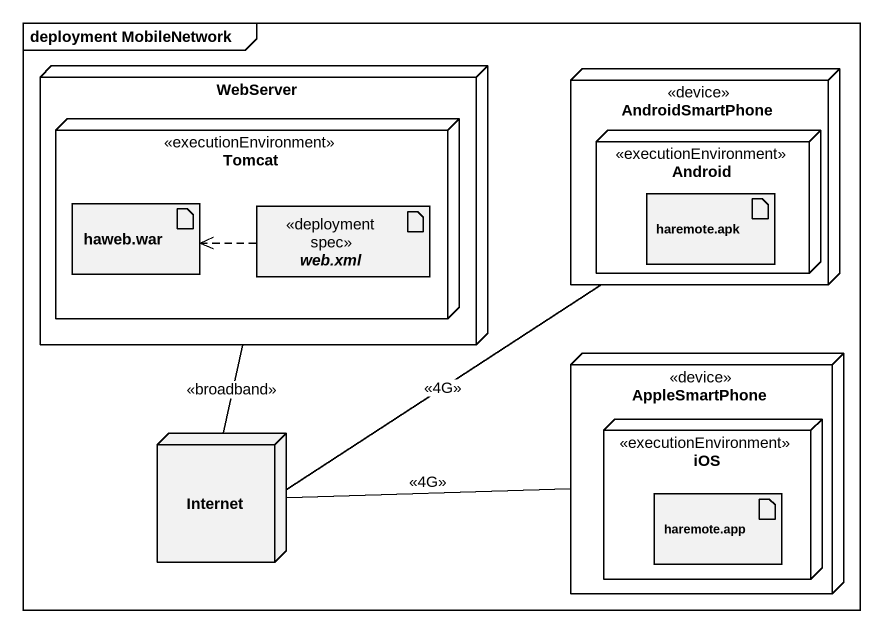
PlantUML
@startuml
mainframe deployment MobileNetwork
node WebServer {
  node Tomcat <<executionEnvironment>> {
    artifact "haweb.war" as haweb_war
    artifact "web.xml" as web_xml <<deployment spec>>
  }
}
node AndroidSmartPhone <<device>> {
  node Android <<executionEnvironment>> {
    artifact "haremote.apk" as haremote_apk
  }
}
node AppleSmartPhone <<device>> #FFFFFF {
  node iOS <<executionEnvironment>> {
    artifact "haremote.app" as haremote_app
  }
}
node Internet
web_xml .left.> haweb_war
Internet -up- WebServer : <<broadband>>
Internet -up- AndroidSmartPhone : <<4G>>
Internet -right- AppleSmartPhone : <<4G>>
@enduml
